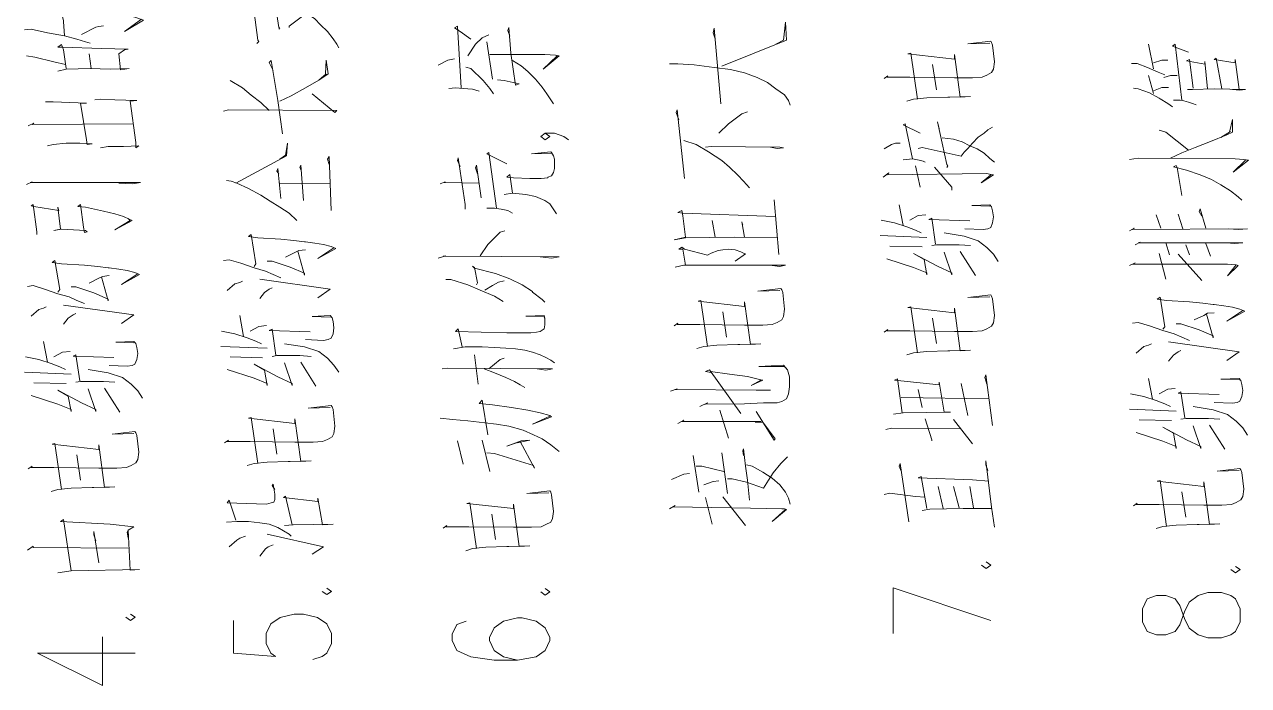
# Model space of a CAD drawing. Header units: millimetres. Extents: x 568 to 57335, y 85 to 28579.
# Drawn here: x 57107.9 to 57199.1, y 27889 to 27938.3 of the extents above; entities that cross this region are included whole.
import ezdxf

# ---------------------------------------------------------------- set-up
doc = ezdxf.new("R2010")
doc.units = ezdxf.units.MM

msp = doc.modelspace()

# ---------------------------------------------------------------- linework, layer by layer
at = {"color": 0, "lineweight": 0}
for points in [[(57125.248, 27936.843), (57125.385, 27936.995), (57125.316, 27937.093), (57124.747, 27941.462), (57124.61, 27941.257), (57124.747, 27940.961)], [(57127.656, 27938.036), (57127.656, 27938.134), (57131.052, 27940.717), (57131.052, 27941.705), (57131.052, 27941.66), (57130.984, 27940.763), (57130.559, 27940.315)], [(57126.874, 27937.891), (57126.942, 27937.99), (57126.874, 27938.036), (57126.517, 27940.467), (57126.38, 27940.315), (57127.018, 27940.072), (57127.793, 27939.722), (57128.295, 27939.525), (57128.712, 27939.327), (57129.07, 27939.031), (57129.563, 27938.681), (57129.989, 27938.233), (57130.49, 27937.739), (57130.916, 27937.192), (57131.197, 27936.797), (57131.341, 27936.501)], [(57110.927, 27937.397), (57110.851, 27938.484), (57110.851, 27938.537), (57110.638, 27939.426), (57110.57, 27939.578), (57110.288, 27939.426), (57111.565, 27939.327), (57112.91, 27939.282), (57114.186, 27939.13), (57115.386, 27938.985), (57116.169, 27938.788), (57116.807, 27938.583), (57115.386, 27937.739), (57116.663, 27938.636)], [(57159.847, 27935.156), (57164.664, 27937.093), (57164.595, 27938.431), (57164.451, 27937.093), (57163.881, 27936.797)], [(57107.948, 27937.846), (57108.442, 27937.891), (57109.65, 27937.64), (57110.927, 27937.397), (57111.846, 27937.147), (57112.484, 27936.949), (57112.834, 27936.85)], [(57112.203, 27937.496), (57113.259, 27938.043), (57113.472, 27938.089), (57113.829, 27938.142)], [(57140.451, 27933.523), (57140.169, 27938.134), (57139.957, 27937.99), (57140.382, 27937.739), (57141.157, 27937.147)], [(57140.944, 27935.908), (57141.514, 27936.797), (57142.008, 27937.245), (57142.509, 27937.489)], [(57143.148, 27934.123), (57143.642, 27934.07), (57144.774, 27933.819), (57144.492, 27933.72), (57144.135, 27936.106), (57143.991, 27938.036), (57143.923, 27937.792), (57144.067, 27937.39)], [(57159.779, 27932.33), (57159.277, 27937.982), (57159.209, 27937.633), (57159.353, 27937.192)], [(57110.425, 27934.769), (57111.063, 27934.913), (57112.834, 27934.966), (57114.323, 27934.913), (57115.743, 27934.966), (57115.105, 27934.867), (57114.961, 27936.053), (57115.386, 27936.356), (57115.667, 27936.402), (57113.685, 27936.455), (57110.782, 27936.554), (57110.425, 27936.554), (57110.714, 27936.752), (57110.851, 27936.356), (57111.063, 27934.966)], [(57142.791, 27934.168), (57142.365, 27936.949)], [(57171.927, 27934.229), (57172.208, 27934.434), (57172.14, 27934.336), (57173.834, 27934.336), (57177.169, 27934.282), (57178.514, 27934.282), (57179.221, 27934.336), (57179.578, 27934.48), (57179.927, 27934.677), (57180.072, 27934.928), (57180.14, 27935.475), (57180.003, 27936.714), (57179.927, 27936.911), (57179.859, 27937.01), (57178.157, 27936.812), (57179.79, 27936.858)], [(57191.969, 27934.943), (57191.612, 27936.774)], [(57194.089, 27932.611), (57193.595, 27936.774), (57193.382, 27936.63), (57194.59, 27936.182)], [(57108.093, 27935.908), (57108.731, 27935.809), (57110.144, 27935.46), (57110.995, 27935.262)], [(57112.91, 27934.966), (57112.765, 27936.053)], [(57127.155, 27930.104), (57126.805, 27932.581), (57126.304, 27935.559), (57126.167, 27935.407), (57126.448, 27934.814)], [(57126.942, 27932.535), (57127.793, 27932.93), (57128.857, 27933.523), (57129.852, 27934.115), (57130.559, 27934.563), (57130.414, 27935.604), (57130.346, 27934.563)], [(57138.749, 27935.209), (57139.463, 27935.604), (57139.957, 27935.703)], [(57142.578, 27936.007), (57146.688, 27936.007), (57147.463, 27935.954), (57147.752, 27935.908), (57146.544, 27934.913), (57147.607, 27935.908)], [(57144.28, 27935.559), (57144.918, 27935.164), (57145.412, 27934.761), (57145.982, 27934.168), (57146.475, 27933.576), (57146.832, 27933.074), (57147.114, 27932.634), (57147.326, 27932.337)], [(57173.621, 27932.55), (57174.123, 27932.694), (57175.11, 27932.793), (57176.668, 27932.846), (57176.812, 27932.846), (57178.37, 27932.892), (57177.595, 27932.846), (57177.169, 27936.015), (57177.169, 27935.673), (57173.697, 27936.068), (57173.91, 27936.121), (57174.404, 27932.694)], [(57191.969, 27935.384), (57192.607, 27935.589), (57193.033, 27935.589)], [(57194.94, 27933.5), (57194.659, 27935.635), (57194.446, 27935.536), (57195.791, 27935.285), (57195.791, 27935.49), (57196.004, 27933.454)], [(57197.067, 27933.454), (57196.642, 27935.733), (57196.505, 27935.635), (57198.063, 27935.384), (57198.063, 27935.635), (57198.344, 27933.401)], [(57129.852, 27934.115), (57130.414, 27934.563)], [(57140.808, 27935.065), (57141.157, 27934.966), (57142.084, 27934.07), (57142.578, 27933.477), (57142.859, 27933.074)], [(57155.949, 27935.308), (57156.588, 27935.308), (57157.788, 27935.255), (57159.277, 27935.057), (57160.485, 27934.905), (57161.549, 27934.662), (57162.468, 27934.313), (57163.251, 27933.918), (57163.881, 27933.469), (57164.519, 27933.021), (57164.808, 27932.581), (57164.945, 27932.231)], [(57175.817, 27933.393), (57175.536, 27935.278)], [(57190.336, 27935.338), (57190.761, 27935.338), (57191.544, 27935.042), (57192.319, 27934.693), (57192.82, 27934.495)], [(57123.257, 27934.07), (57124.184, 27933.523), (57124.822, 27932.976), (57125.529, 27932.429), (57126.167, 27931.836)], [(57191.969, 27933.105), (57191.612, 27934.442)], [(57192.744, 27934.298), (57193.246, 27934.442), (57193.74, 27934.442)], [(57122.764, 27931.79), (57123.121, 27931.889), (57131.197, 27931.836), (57131.052, 27931.692), (57129.351, 27933.074)], [(57139.531, 27933.477), (57140.025, 27933.523), (57140.595, 27933.477), (57141.301, 27933.424), (57141.795, 27933.28)], [(57190.48, 27933.5), (57190.83, 27933.454), (57191.681, 27933.158), (57192.395, 27932.755), (57192.463, 27932.71), (57193.033, 27932.36), (57193.382, 27932.117)], [(57191.969, 27933.302), (57192.607, 27933.553), (57193.101, 27933.553)], [(57194.514, 27933.401), (57194.872, 27933.401), (57196.505, 27933.454), (57198.837, 27933.401), (57198.412, 27933.355), (57197.85, 27933.401)], [(57109.65, 27929.215), (57110.076, 27929.314), (57111.063, 27929.412), (57112.059, 27929.412), (57112.978, 27929.359), (57112.621, 27929.314), (57112.553, 27929.655), (57112.127, 27932.383), (57112.553, 27932.383), (57110.076, 27932.482), (57109.506, 27932.482)], [(57113.616, 27929.063), (57114.186, 27929.162), (57115.318, 27929.162), (57116.45, 27929.215), (57116.237, 27929.063), (57116.237, 27929.458), (57115.812, 27932.535), (57116.306, 27932.588), (57114.68, 27932.634), (57113.616, 27932.687), (57113.191, 27932.634)], [(57157.082, 27926.776), (57156.519, 27931.882), (57156.443, 27931.684), (57156.656, 27931.137)], [(57193.458, 27932.611), (57193.952, 27932.611), (57194.233, 27932.558), (57194.59, 27932.459), (57194.872, 27932.36), (57195.153, 27932.261)], [(57108.23, 27930.696), (57108.655, 27930.901), (57108.518, 27930.803), (57116.025, 27930.848)], [(57161.762, 27931.737), (57161.336, 27931.585), (57160.341, 27930.841), (57159.634, 27930.149)], [(57176.6, 27927.589), (57176.668, 27927.733), (57176.6, 27927.832), (57175.893, 27931.008), (57175.961, 27930.765), (57176.03, 27930.514)], [(57193.246, 27928.296), (57194.089, 27928.691), (57195.084, 27929.086), (57196.216, 27929.534), (57197.424, 27930.028), (57197.85, 27930.233), (57197.85, 27931.175), (57197.637, 27930.233)], [(57146.711, 27930.149), (57147.06, 27929.906), (57146.711, 27929.663), (57146.369, 27929.906), (57146.711, 27930.149), (57147.402, 27930.149), (57148.094, 27929.906), (57148.443, 27929.663)], [(57174.047, 27928.235), (57173.485, 27930.863), (57173.34, 27930.765), (57174.617, 27930.165)], [(57174.472, 27929.025), (57174.761, 27929.078), (57177.663, 27928.432), (57177.876, 27928.729), (57178.157, 27929.025), (57178.514, 27929.42), (57178.94, 27929.868), (57179.365, 27930.165), (57179.646, 27930.415), (57180.003, 27930.613)], [(57192.395, 27930.377), (57192.889, 27930.233), (57194.59, 27928.888)], [(57196.999, 27929.83), (57197.705, 27930.278)], [(57123.683, 27926.434), (57127.444, 27928.463), (57127.512, 27929.405), (57127.368, 27928.516), (57126.942, 27928.22)], [(57157.013, 27929.602), (57157.932, 27929.306), (57158.852, 27928.759), (57159.847, 27928.113), (57160.417, 27927.619), (57161.047, 27927.027), (57161.473, 27926.578), (57161.898, 27926.077)], [(57158.639, 27929.108), (57159.064, 27929.154), (57164.17, 27929.108), (57164.451, 27929.055), (57163.957, 27929.01), (57163.463, 27929.108)], [(57171.927, 27928.979), (57172.489, 27929.321), (57172.77, 27929.42), (57173.127, 27929.42)], [(57176.242, 27929.815), (57177.093, 27929.716), (57177.732, 27929.519), (57178.301, 27929.222), (57178.864, 27928.979), (57179.365, 27928.675), (57179.79, 27928.28), (57180.14, 27927.984)], [(57130.771, 27924.398), (57130.627, 27928.417), (57130.49, 27928.22), (57130.627, 27927.817)], [(57140.739, 27924.504), (57140.739, 27924.854), (57140.238, 27928.326), (57140.169, 27928.128), (57140.382, 27927.68)], [(57143.072, 27924.558), (57142.509, 27928.721), (57142.365, 27928.622), (57143.854, 27927.878)], [(57144.28, 27925.697), (57144.067, 27927.088), (57143.854, 27926.882), (57144.348, 27926.837), (57145.556, 27926.784), (57146.407, 27926.784), (57146.901, 27926.837), (57146.901, 27926.882), (57147.182, 27926.989), (57147.326, 27927.232), (57147.395, 27927.528), (57147.395, 27927.878), (57147.395, 27928.227), (57147.326, 27928.47), (57147.182, 27928.721), (57147.114, 27928.774), (57145.693, 27928.622), (57147.182, 27928.668)], [(57173.34, 27928.182), (57174.047, 27928.235), (57174.548, 27928.136), (57174.829, 27928.083), (57174.974, 27927.984)], [(57190.199, 27928.197), (57190.83, 27928.296), (57198.063, 27928.242), (57198.701, 27928.197), (57199.05, 27928.144), (57197.918, 27927.255), (57198.837, 27928.144)], [(57127.018, 27925.287), (57126.805, 27927.521), (57126.729, 27927.323), (57126.874, 27927.126)], [(57128.712, 27925.143), (57128.507, 27927.771), (57128.431, 27927.619), (57128.507, 27927.422)], [(57141.94, 27925.348), (57141.583, 27927.779), (57141.514, 27927.581), (57141.659, 27927.133)], [(57174.617, 27926.145), (57174.259, 27927.733)], [(57176.957, 27925.902), (57176.957, 27926.145), (57175.68, 27927.635)], [(57194.089, 27925.515), (57193.74, 27927.604), (57193.664, 27927.749), (57193.458, 27927.65), (57194.446, 27927.399), (57195.441, 27927.057), (57196.292, 27926.708), (57196.999, 27926.313), (57197.705, 27925.864), (57198.275, 27925.416), (57198.556, 27925.173)], [(57108.093, 27926.335), (57108.518, 27926.533), (57108.374, 27926.487), (57116.594, 27926.487), (57116.025, 27926.389), (57114.961, 27926.434)], [(57122.976, 27926.632), (57123.333, 27926.578), (57123.759, 27926.434), (57124.61, 27926.031), (57125.529, 27925.538), (57126.236, 27925.089), (57126.942, 27924.649), (57127.656, 27924.2), (57128.219, 27923.653)], [(57126.942, 27926.434), (57130.703, 27926.381)], [(57138.893, 27926.389), (57139.25, 27926.541), (57139.174, 27926.487), (57141.795, 27926.442)], [(57171.851, 27926.89), (57172.277, 27927.194), (57172.208, 27927.042), (57179.578, 27927.141), (57179.859, 27927.088), (57180.072, 27927.042), (57179.152, 27926.449), (57179.859, 27927.042)], [(57143.642, 27925.598), (57144.28, 27925.697), (57145.267, 27925.598), (57145.982, 27925.446), (57146.331, 27925.302), (57146.688, 27925.15), (57147.038, 27924.899), (57147.25, 27924.603), (57147.539, 27924.155)], [(57108.868, 27922.613), (57108.868, 27922.818), (57108.587, 27924.846), (57108.442, 27924.747), (57108.655, 27924.702), (57110.501, 27924.398), (57110.425, 27924.649), (57110.638, 27923.015), (57110.144, 27922.916), (57110.714, 27923.015), (57112.484, 27922.916), (57112.621, 27922.818), (57112.416, 27922.765), (57112.34, 27923.16), (57112.127, 27924.846), (57111.914, 27924.702), (57112.484, 27924.649), (57113.829, 27924.352), (57114.68, 27924.155), (57115.318, 27923.957), (57115.743, 27923.76), (57115.956, 27923.661), (57114.68, 27922.962), (57115.812, 27923.661), (57115.667, 27923.805)], [(57142.365, 27924.558), (57142.935, 27924.558), (57143.429, 27924.504), (57143.923, 27924.406), (57144.28, 27924.208)], [(57164.094, 27921.123), (57163.745, 27925.188)], [(57173.34, 27923.274), (57173.059, 27924.808)], [(57177.944, 27923.023), (57179.289, 27922.977), (57179.646, 27923.023), (57179.859, 27923.122), (57180.003, 27923.471), (57180.072, 27923.919), (57180.003, 27924.36), (57179.927, 27924.664), (57179.79, 27924.808), (57178.446, 27924.763), (57179.79, 27924.71)], [(57195.867, 27923.091), (57195.441, 27924.527), (57195.365, 27924.33), (57195.578, 27923.98)], [(57163.813, 27923.95), (57156.945, 27924.193), (57156.588, 27924.246), (57156.869, 27924.398), (57156.945, 27923.995), (57157.158, 27922.407), (57156.307, 27922.21), (57157.158, 27922.362), (57160.766, 27922.407), (57163.957, 27922.362)], [(57159.353, 27922.407), (57159.14, 27923.653)], [(57171.714, 27923.669), (57172.702, 27923.471), (57173.621, 27923.175), (57174.259, 27922.924), (57174.685, 27922.727)], [(57173.834, 27923.669), (57174.472, 27924.018), (57175.042, 27924.064)], [(57175.749, 27921.883), (57175.468, 27923.821), (57175.255, 27923.722), (57178.301, 27923.623)], [(57192.532, 27923.091), (57192.182, 27924.079)], [(57193.808, 27924.132), (57194.165, 27923.038)], [(57141.871, 27921.032), (57142.434, 27921.876), (57143.36, 27922.772), (57143.71, 27922.871)], [(57161.549, 27922.407), (57161.336, 27923.555)], [(57161.336, 27923.502), (57161.405, 27923.35)], [(57176.387, 27922.727), (57177.876, 27922.476), (57178.94, 27922.134), (57179.578, 27921.633), (57180.072, 27921.139), (57180.429, 27920.592)], [(57190.199, 27922.886), (57190.549, 27923.091), (57190.412, 27922.985), (57198.982, 27923.038), (57198.275, 27922.985), (57197.561, 27923.038)], [(57125.035, 27920.235), (57125.172, 27920.432), (57124.822, 27922.613), (57124.61, 27922.461), (57125.316, 27922.362), (57127.018, 27922.263), (57128.006, 27922.164), (57128.788, 27922.066), (57128.857, 27922.066), (57129.563, 27921.967), (57130.202, 27921.868), (57130.771, 27921.716), (57131.128, 27921.572), (57129.776, 27920.827), (57130.984, 27921.617)], [(57171.638, 27922.529), (57175.11, 27922.377)], [(57175.468, 27921.784), (57175.817, 27921.838), (57177.382, 27921.838), (57177.519, 27921.838), (57178.37, 27921.784)], [(57190.617, 27921.845), (57190.974, 27922.043), (57190.83, 27921.997), (57198.625, 27921.997), (57197.987, 27921.944), (57197.424, 27921.997)], [(57193.17, 27921.101), (57192.889, 27921.997)], [(57194.378, 27921.845), (57194.659, 27921.101)], [(57196.216, 27921.002), (57195.867, 27921.944)], [(57126.023, 27920.63), (57126.38, 27920.63), (57127.725, 27920.181), (57128.788, 27919.733), (57128.788, 27919.589), (57128.295, 27921.374)], [(57127.368, 27920.926), (57128.082, 27921.275), (57128.363, 27921.42), (57128.857, 27921.473)], [(57138.749, 27920.835), (57139.319, 27921.032), (57139.106, 27920.987), (57147.752, 27920.934), (57147.182, 27920.835), (57146.331, 27920.934)], [(57157.158, 27920.326), (57156.945, 27921.519), (57156.656, 27921.519), (57156.869, 27921.671), (57157.082, 27921.519), (57158.783, 27921.07), (57159.064, 27921.222), (57159.566, 27921.42), (57159.915, 27921.465), (57160.341, 27921.519), (57160.835, 27921.465), (57161.26, 27921.321), (57161.473, 27921.222), (57161.617, 27921.169), (57160.835, 27920.622)], [(57172.14, 27920.789), (57174.123, 27920.151), (57175.11, 27919.748), (57175.11, 27919.604), (57174.898, 27920.744), (57174.123, 27921.192), (57175.893, 27920.25), (57176.957, 27919.748), (57176.957, 27919.604), (57176.387, 27921.291)], [(57172.353, 27921.731), (57174.761, 27921.686)], [(57178.727, 27919.551), (57177.595, 27921.336)], [(57192.889, 27919.27), (57192.395, 27921.199)], [(57195.578, 27919.171), (57193.808, 27921.154)], [(57110.425, 27918.305), (57110.57, 27918.502), (57110.212, 27920.683), (57110, 27920.531), (57110.714, 27920.432), (57112.416, 27920.333), (57113.403, 27920.235), (57114.186, 27920.136), (57114.254, 27920.136), (57114.961, 27920.037), (57115.599, 27919.938), (57116.169, 27919.786), (57116.518, 27919.642), (57115.174, 27918.897), (57116.382, 27919.688)], [(57122.764, 27920.675), (57123.189, 27920.728), (57124.04, 27920.478), (57125.035, 27920.136), (57125.879, 27919.885), (57126.448, 27919.634), (57127.018, 27919.391)], [(57141.583, 27918.852), (57141.659, 27919.004), (57141.446, 27920.143), (57141.301, 27920.242), (57141.446, 27920.09), (57143.003, 27919.695), (57144.067, 27919.3), (57144.986, 27918.852), (57145.769, 27918.358), (57145.769, 27918.305), (57146.475, 27917.758), (57146.688, 27917.56)], [(57156.375, 27920.181), (57157.013, 27920.326), (57164.595, 27920.326), (57164.17, 27920.227), (57163.387, 27920.326)], [(57190.199, 27920.311), (57190.617, 27920.508), (57190.412, 27920.409), (57197.493, 27920.409), (57198.131, 27920.356), (57198.275, 27920.311), (57197.493, 27919.52), (57198.131, 27920.356)], [(57111.42, 27918.7), (57111.778, 27918.7), (57113.122, 27918.252), (57114.186, 27917.803), (57114.186, 27917.659), (57113.685, 27919.444)], [(57112.765, 27918.996), (57113.472, 27919.346), (57113.761, 27919.49), (57114.254, 27919.543)], [(57123.045, 27918.449), (57123.614, 27918.943), (57123.972, 27919.042), (57124.184, 27919.141)], [(57129.776, 27917.902), (57130.703, 27918.548), (57125.461, 27919.292)], [(57139.319, 27919.247), (57139.676, 27919.247), (57140.944, 27918.852), (57141.871, 27918.457), (57142.935, 27918.009), (57143.573, 27917.613)], [(57142.221, 27918.457), (57142.791, 27918.799), (57143.216, 27919.049), (57143.642, 27919.148)], [(57108.161, 27918.745), (57108.587, 27918.799), (57109.438, 27918.548), (57110.425, 27918.198), (57111.276, 27917.955), (57111.846, 27917.705), (57112.416, 27917.461)], [(57125.461, 27917.849), (57125.81, 27918.297), (57126.167, 27918.548), (57126.38, 27918.647)], [(57156.307, 27915.813), (57156.588, 27916.01), (57156.519, 27915.912), (57158.214, 27915.912), (57161.549, 27915.866), (57162.894, 27915.866), (57163.6, 27915.912), (57163.957, 27916.064), (57164.307, 27916.261), (57164.451, 27916.512), (57164.519, 27917.051), (57164.383, 27918.297), (57164.307, 27918.495), (57164.238, 27918.594), (57162.537, 27918.396), (57164.17, 27918.442)], [(57115.174, 27915.972), (57116.093, 27916.618), (57110.851, 27917.355)], [(57158.001, 27914.126), (57158.502, 27914.278), (57159.49, 27914.377), (57161.047, 27914.422), (57161.192, 27914.422), (57162.749, 27914.476), (57161.974, 27914.422), (57161.549, 27917.598), (57161.549, 27917.256), (57158.077, 27917.651), (57158.29, 27917.697), (57158.783, 27914.278)], [(57171.927, 27915.334), (57172.208, 27915.532), (57172.14, 27915.433), (57173.834, 27915.433), (57177.169, 27915.387), (57178.514, 27915.387), (57179.221, 27915.433), (57179.578, 27915.585), (57179.927, 27915.782), (57180.072, 27916.033), (57180.14, 27916.58), (57180.003, 27917.819), (57179.927, 27918.016), (57179.859, 27918.115), (57178.157, 27917.917), (57179.79, 27917.963)], [(57192.676, 27915.547), (57192.82, 27915.744), (57192.463, 27917.933), (57192.25, 27917.781), (57192.957, 27917.682), (57194.659, 27917.583), (57195.654, 27917.484), (57196.429, 27917.386), (57196.505, 27917.386), (57197.212, 27917.287), (57197.85, 27917.188), (57198.412, 27917.036), (57198.769, 27916.892), (57197.424, 27916.147), (57198.625, 27916.937)], [(57108.442, 27916.519), (57109.012, 27917.013), (57109.369, 27917.112), (57109.574, 27917.211)], [(57110.851, 27915.919), (57111.208, 27916.367), (57111.565, 27916.618), (57111.778, 27916.717)], [(57124.253, 27915.023), (57123.972, 27916.565)], [(57128.857, 27914.78), (57130.202, 27914.726), (57130.559, 27914.78), (57130.771, 27914.878), (57130.916, 27915.22), (57130.984, 27915.668), (57130.916, 27916.117), (57130.84, 27916.413), (57130.703, 27916.565), (57129.351, 27916.512), (57130.703, 27916.459)], [(57140.527, 27914.24), (57140.238, 27915.577), (57140.025, 27915.38), (57143.854, 27915.281), (57144.705, 27915.281), (57145.624, 27915.281), (57146.05, 27915.327), (57146.331, 27915.38), (57146.475, 27915.479), (57146.62, 27915.577), (57146.688, 27915.874), (57146.688, 27916.375), (57146.62, 27916.573), (57145.267, 27916.519), (57146.62, 27916.474), (57146.688, 27916.322)], [(57160.204, 27914.969), (57159.915, 27916.854)], [(57173.621, 27913.648), (57174.123, 27913.799), (57175.11, 27913.898), (57176.668, 27913.951), (57176.812, 27913.951), (57178.37, 27913.997), (57177.595, 27913.951), (57177.169, 27917.12), (57177.169, 27916.778), (57173.697, 27917.173), (57173.91, 27917.218), (57174.404, 27913.799)], [(57175.817, 27914.491), (57175.536, 27916.375)], [(57193.664, 27915.95), (57194.021, 27915.95), (57195.365, 27915.501), (57196.429, 27915.053), (57196.429, 27914.901), (57195.935, 27916.687)], [(57195.016, 27916.246), (57195.722, 27916.588), (57196.004, 27916.74), (57196.505, 27916.785)], [(57122.619, 27915.418), (57123.614, 27915.22), (57124.534, 27914.924), (57125.172, 27914.673), (57125.597, 27914.476)], [(57124.747, 27915.418), (57125.385, 27915.767), (57125.955, 27915.82)], [(57126.661, 27913.632), (57126.38, 27915.57), (57126.167, 27915.471), (57129.214, 27915.372)], [(57190.412, 27915.995), (57190.83, 27916.048), (57191.681, 27915.798), (57192.676, 27915.448), (57193.527, 27915.205), (57194.089, 27914.954), (57194.659, 27914.704)], [(57109.65, 27913.093), (57109.369, 27914.628)], [(57114.254, 27912.842), (57115.599, 27912.797), (57115.956, 27912.842), (57116.169, 27912.941), (57116.306, 27913.29), (57116.382, 27913.739), (57116.306, 27914.187), (57116.237, 27914.483), (57116.093, 27914.628), (57114.748, 27914.582), (57116.093, 27914.529)], [(57197.424, 27913.214), (57198.344, 27913.86), (57193.101, 27914.605)], [(57110.144, 27913.488), (57110.782, 27913.837), (57111.352, 27913.891)], [(57112.059, 27911.703), (57111.778, 27913.64), (57111.565, 27913.541), (57114.611, 27913.442)], [(57122.551, 27914.278), (57126.023, 27914.134)], [(57126.38, 27913.534), (57126.729, 27913.587), (57128.295, 27913.587), (57128.431, 27913.587), (57129.282, 27913.534)], [(57127.299, 27914.476), (57128.788, 27914.233), (57129.852, 27913.883), (57130.49, 27913.389), (57130.984, 27912.888), (57131.341, 27912.348)], [(57139.888, 27914.088), (57140.739, 27914.24), (57142.008, 27914.24), (57142.935, 27914.187), (57143.786, 27914.141), (57144.492, 27914.088), (57145.199, 27913.989), (57145.769, 27913.845), (57146.331, 27913.648), (57146.757, 27913.442), (57147.114, 27913.245), (57147.395, 27913.047)], [(57141.727, 27911.459), (57141.446, 27913.648)], [(57190.693, 27913.761), (57191.255, 27914.263), (57191.612, 27914.362), (57191.825, 27914.46)], [(57193.101, 27913.169), (57193.458, 27913.617), (57193.808, 27913.86), (57194.021, 27913.959)], [(57108.017, 27913.488), (57109.012, 27913.29), (57109.931, 27912.994), (57110.57, 27912.743), (57110.995, 27912.546)], [(57123.045, 27912.546), (57125.035, 27911.9), (57126.023, 27911.505), (57126.023, 27911.353), (57125.81, 27912.493), (57125.035, 27912.941), (57126.805, 27911.999), (57127.869, 27911.505), (57127.869, 27911.353), (57127.299, 27913.04)], [(57123.257, 27913.488), (57125.666, 27913.435)], [(57129.639, 27911.307), (57128.507, 27913.093)], [(57142.509, 27912.599), (57143.36, 27913.298), (57143.642, 27913.397)], [(57158.214, 27909.811), (57158.783, 27910.062), (57158.639, 27909.963), (57161.549, 27910.008), (57162.962, 27910.062), (57163.957, 27910.062), (57164.307, 27910.16), (57164.664, 27910.358), (57164.808, 27910.753), (57164.877, 27911.254), (57164.877, 27911.999), (57164.732, 27912.538), (57164.451, 27912.888), (57162.613, 27912.789), (57164.519, 27912.789), (57164.595, 27912.69)], [(57107.948, 27912.348), (57111.42, 27912.204)], [(57112.697, 27912.546), (57114.186, 27912.303), (57115.25, 27911.953), (57115.88, 27911.459), (57116.382, 27910.958), (57116.731, 27910.419)], [(57139.037, 27912.599), (57139.463, 27912.652), (57147.25, 27912.599), (57146.757, 27912.5), (57146.118, 27912.599)], [(57142.152, 27912.599), (57142.935, 27912.303), (57143.786, 27911.961), (57144.416, 27911.657), (57144.842, 27911.414), (57145.199, 27911.216)], [(57161.26, 27909.271), (57158.928, 27912.538), (57158.639, 27912.394), (57159.064, 27912.341), (57158.996, 27912.394), (57160.417, 27912.196), (57161.762, 27912.044), (57162.749, 27911.794), (57162.894, 27911.748), (57162.043, 27911.353), (57162.749, 27911.748)], [(57172.634, 27909.233), (57173.34, 27909.332), (57176.881, 27909.385), (57176.387, 27909.385), (57176.03, 27911.619), (57176.03, 27911.421), (57172.702, 27911.763), (57172.915, 27911.862), (57173.272, 27909.332)], [(57180.003, 27908.39), (57179.502, 27912.166), (57179.433, 27911.961), (57179.578, 27911.467)], [(57191.893, 27910.343), (57191.612, 27911.877)], [(57196.505, 27910.092), (57197.85, 27910.046), (57198.199, 27910.092), (57198.412, 27910.191), (57198.556, 27910.54), (57198.625, 27910.988), (57198.556, 27911.429), (57198.488, 27911.733), (57198.344, 27911.877), (57196.999, 27911.832), (57198.344, 27911.779)], [(57108.442, 27910.616), (57110.425, 27909.97), (57111.42, 27909.575), (57111.42, 27909.423), (57111.208, 27910.563), (57110.425, 27911.011), (57112.203, 27910.069), (57113.259, 27909.575), (57113.259, 27909.423), (57112.697, 27911.11)], [(57108.655, 27911.558), (57111.063, 27911.505)], [(57111.778, 27911.604), (57112.127, 27911.657), (57113.685, 27911.657), (57113.829, 27911.657), (57114.68, 27911.604)], [(57115.037, 27909.37), (57113.897, 27911.156)], [(57156.018, 27910.95), (57156.519, 27911.102), (57156.375, 27911.057), (57162.4, 27911.004), (57163.463, 27911.004), (57162.613, 27911.004)], [(57174.472, 27911.072), (57174.761, 27909.735)], [(57177.663, 27911.52), (57178.157, 27909.135)], [(57192.395, 27910.738), (57193.033, 27911.087), (57193.595, 27911.133)], [(57194.302, 27908.952), (57194.021, 27910.89), (57193.808, 27910.791), (57196.854, 27910.692)], [(57142.434, 27907.691), (57142.008, 27910.274), (57141.795, 27910.024), (57142.791, 27909.925), (57144.204, 27909.727), (57145.412, 27909.53), (57146.331, 27909.332), (57147.038, 27909.127), (57147.182, 27909.028), (57145.769, 27908.489), (57147.038, 27909.081)], [(57173.196, 27910.479), (57179.715, 27910.381)], [(57190.267, 27910.738), (57191.255, 27910.54), (57192.182, 27910.244), (57192.82, 27909.993), (57193.246, 27909.796)], [(57122.832, 27907.091), (57123.121, 27907.288), (57123.045, 27907.19), (57124.747, 27907.19), (57128.082, 27907.136), (57129.427, 27907.136), (57130.133, 27907.19), (57130.49, 27907.334), (57130.84, 27907.532), (57130.984, 27907.782), (57131.052, 27908.329), (57130.916, 27909.568), (57130.84, 27909.765), (57130.771, 27909.864), (57129.07, 27909.666), (57130.703, 27909.72)], [(57156.588, 27908.527), (57157.013, 27908.77), (57156.869, 27908.671), (57162.749, 27908.671), (57162.324, 27908.626), (57162.894, 27908.626), (57163.813, 27907.38), (57163.745, 27907.281), (57162.4, 27909.416)], [(57160.341, 27907.433), (57159.703, 27909.514)], [(57190.199, 27909.598), (57193.664, 27909.446)], [(57194.94, 27909.796), (57196.429, 27909.545), (57197.493, 27909.203), (57198.131, 27908.702), (57198.625, 27908.208), (57198.982, 27907.661)], [(57124.534, 27905.404), (57125.035, 27905.549), (57126.023, 27905.647), (57127.58, 27905.701), (57127.725, 27905.701), (57129.282, 27905.746), (57128.507, 27905.701), (57128.082, 27908.876), (57128.082, 27908.527), (57124.61, 27908.922), (57124.822, 27908.975), (57125.316, 27905.549)], [(57126.729, 27906.248), (57126.448, 27908.132)], [(57147.752, 27906.453), (57147.114, 27906.947), (57146.475, 27907.395), (57145.837, 27907.691), (57145.055, 27908.041), (57143.991, 27908.337), (57143.072, 27908.489), (57142.221, 27908.588), (57140.944, 27908.732), (57139.812, 27908.831), (57138.893, 27908.929)], [(57172.064, 27908.094), (57172.489, 27908.193), (57177.663, 27908.147)], [(57175.468, 27907.25), (57175.468, 27907.304), (57174.974, 27908.891)], [(57178.514, 27907.007), (57177.093, 27908.838)], [(57190.693, 27907.858), (57192.676, 27907.22), (57193.664, 27906.817), (57193.664, 27906.673), (57193.458, 27907.813), (57192.676, 27908.261), (57194.446, 27907.319), (57195.51, 27906.817), (57195.51, 27906.673), (57194.94, 27908.36)], [(57190.906, 27908.8), (57193.314, 27908.755)], [(57194.021, 27908.854), (57194.378, 27908.907), (57195.935, 27908.907), (57196.08, 27908.907), (57196.923, 27908.854)], [(57197.28, 27906.62), (57196.148, 27908.405)], [(57108.23, 27905.161), (57108.518, 27905.359), (57108.442, 27905.26), (57110.144, 27905.26), (57113.472, 27905.207), (57114.824, 27905.207), (57115.531, 27905.26), (57115.88, 27905.404), (57116.237, 27905.602), (57116.382, 27905.852), (57116.45, 27906.4), (57116.306, 27907.638), (57116.237, 27907.835), (57116.169, 27907.934), (57114.467, 27907.737), (57116.093, 27907.79)], [(57140.595, 27905.511), (57140.169, 27907.243)], [(57142.578, 27904.964), (57142.008, 27907.296)], [(57142.365, 27906.354), (57142.935, 27906.301), (57145.837, 27905.412), (57145.906, 27905.214), (57144.842, 27907.197), (57143.854, 27906.848), (57144.918, 27907.243), (57145.556, 27907.296), (57144.629, 27907.098)], [(57109.931, 27903.474), (57110.425, 27903.619), (57111.42, 27903.718), (57112.978, 27903.771), (57113.122, 27903.771), (57114.68, 27903.816), (57113.897, 27903.771), (57113.472, 27906.947), (57113.472, 27906.597), (57110, 27906.992), (57110.212, 27907.045), (57110.714, 27903.619)], [(57160.272, 27903.315), (57159.847, 27906.339)], [(57161.898, 27902.821), (57161.762, 27904.31), (57161.617, 27905.351), (57161.473, 27906.643), (57161.405, 27906.491), (57161.473, 27906.141)], [(57112.127, 27904.318), (57111.846, 27906.202)], [(57158.145, 27903.414), (57157.72, 27906.141)], [(57160.272, 27904.409), (57160.63, 27904.409), (57161.686, 27904.158), (57162.962, 27903.71), (57163.319, 27904.31), (57163.676, 27904.857), (57164.238, 27905.549), (57164.732, 27906.042)], [(57161.686, 27905.45), (57162.111, 27905.351), (57162.894, 27904.903), (57163.6, 27904.455), (57164.17, 27903.961), (57164.595, 27903.414), (57164.808, 27902.965), (57164.945, 27902.525)], [(57173.766, 27901.203), (57173.127, 27905.564), (57173.059, 27905.366), (57173.196, 27904.971)], [(57180.14, 27900.808), (57179.927, 27902.297), (57179.502, 27905.761), (57179.502, 27905.465), (57179.646, 27905.024)], [(57156.094, 27904.356), (57157.013, 27904.751), (57157.439, 27904.804)], [(57157.932, 27905.351), (57158.358, 27905.351), (57159.991, 27904.956)], [(57175.11, 27902.19), (57174.685, 27904.576), (57174.472, 27904.477), (57178.514, 27904.325), (57179.715, 27904.227)], [(57190.48, 27902.403), (57190.761, 27902.608), (57190.693, 27902.502), (57192.395, 27902.502), (57195.722, 27902.456), (57197.067, 27902.456), (57197.774, 27902.502), (57198.131, 27902.654), (57198.488, 27902.851), (57198.625, 27903.102), (57198.701, 27903.649), (57198.556, 27904.888), (57198.488, 27905.085), (57198.412, 27905.184), (57196.71, 27904.986), (57198.344, 27905.032)], [(57123.683, 27901.332), (57123.189, 27902.821), (57123.045, 27902.624), (57124.465, 27902.578), (57125.955, 27902.525), (57126.304, 27902.624), (57126.517, 27902.677), (57126.593, 27902.874), (57126.593, 27903.269), (57126.448, 27904.014), (57126.38, 27903.915), (57126.593, 27903.619)], [(57158.502, 27903.961), (57159.209, 27904.211), (57159.634, 27904.257)], [(57176.318, 27902.19), (57175.961, 27903.832)], [(57177.519, 27902.244), (57177.093, 27903.832)], [(57178.582, 27902.244), (57178.301, 27903.832)], [(57192.182, 27900.717), (57192.676, 27900.869), (57193.664, 27900.967), (57195.229, 27901.02), (57195.365, 27901.02), (57196.923, 27901.066), (57196.148, 27901.02), (57195.722, 27904.189), (57195.722, 27903.847), (57192.25, 27904.242), (57192.463, 27904.287), (57192.957, 27900.869)], [(57127.299, 27900.937), (57127.937, 27900.99), (57130.916, 27901.036), (57130.133, 27900.99), (57129.776, 27902.973), (57129.776, 27902.722), (57127.231, 27903.019), (57127.368, 27903.117), (57127.869, 27900.99)], [(57139.106, 27900.747), (57139.387, 27900.944), (57139.319, 27900.846), (57141.02, 27900.846), (57144.348, 27900.8), (57145.693, 27900.8), (57146.407, 27900.846), (57146.757, 27900.998), (57147.114, 27901.195), (57147.25, 27901.446), (57147.326, 27901.985), (57147.182, 27903.231), (57147.114, 27903.429), (57147.038, 27903.528), (57145.343, 27903.33), (57146.969, 27903.376)], [(57159.14, 27901.036), (57158.639, 27903.019)], [(57161.617, 27900.937), (57159.915, 27903.072)], [(57171.927, 27903.239), (57172.353, 27903.338), (57174.259, 27903.087), (57174.974, 27903.034)], [(57194.378, 27901.56), (57194.089, 27903.444)], [(57140.808, 27899.06), (57141.301, 27899.212), (57142.297, 27899.311), (57143.854, 27899.364), (57143.991, 27899.364), (57145.556, 27899.41), (57144.774, 27899.364), (57144.348, 27902.532), (57144.348, 27902.19), (57140.876, 27902.586), (57141.089, 27902.631), (57141.583, 27899.212)], [(57143.003, 27899.904), (57142.722, 27901.788)], [(57155.949, 27902.175), (57156.375, 27902.426), (57156.231, 27902.327), (57161.974, 27902.228), (57164.307, 27902.175), (57164.519, 27902.175), (57164.664, 27902.13), (57163.6, 27901.233), (57164.595, 27902.13)], [(57174.761, 27902.046), (57175.323, 27902.145), (57177.808, 27902.19), (57179.927, 27902.19)], [(57110.425, 27897.419), (57111.42, 27897.571), (57116.518, 27897.67), (57115.812, 27897.617), (57115.667, 27900.595), (57115.599, 27900.443), (57115.667, 27900.002), (57115.667, 27900.595), (57116.093, 27900.846), (57114.323, 27901.043), (57110.638, 27901.241), (57110.851, 27901.385), (57111.42, 27897.571)], [(57122.976, 27901.188), (57123.759, 27901.233), (57124.61, 27901.233), (57125.461, 27901.134), (57126.167, 27901.036), (57126.805, 27900.793), (57127.231, 27900.542), (57127.656, 27900.291), (57127.793, 27900.147)], [(57113.472, 27898.164), (57113.122, 27900.496), (57113.122, 27900.246), (57113.259, 27899.805)], [(57123.189, 27899.349), (57123.759, 27899.85), (57123.972, 27899.995), (57124.397, 27900.147)], [(57129.351, 27898.81), (57130.202, 27899.349), (57126.023, 27900.291)], [(57108.161, 27899.106), (57108.587, 27899.402), (57108.587, 27899.303), (57115.667, 27899.258)], [(57125.461, 27898.658), (57125.879, 27899.205), (57126.091, 27899.349), (57126.448, 27899.501)], [(57179.183, 27897.981), (57179.532, 27897.738), (57179.874, 27897.981), (57179.532, 27898.225)], [(57197.736, 27897.647), (57198.085, 27897.404), (57198.427, 27897.647), (57198.085, 27897.89)], [(57130.095, 27896.029), (57130.445, 27895.786), (57130.787, 27896.029), (57130.445, 27896.272)], [(57172.611, 27892.891), (57172.611, 27896.287), (57179.874, 27893.864)], [(57146.369, 27895.991), (57146.711, 27895.748), (57147.06, 27895.991), (57146.711, 27896.234)], [(57115.493, 27894.099), (57115.835, 27893.856), (57116.184, 27894.099), (57115.835, 27894.342)], [(57123.516, 27893.848), (57123.516, 27891.425), (57126.631, 27891.189), (57126.289, 27891.425), (57125.939, 27892.154), (57125.939, 27892.884), (57126.289, 27893.605), (57126.98, 27894.092), (57128.021, 27894.335), (57128.712, 27894.335), (57129.746, 27894.092), (57130.445, 27893.605), (57130.787, 27892.884), (57130.787, 27892.154), (57130.445, 27891.425), (57130.095, 27891.189), (57129.404, 27890.946)], [(57140.83, 27893.81), (57140.139, 27893.567), (57139.79, 27892.838), (57139.79, 27892.359), (57140.139, 27891.63), (57141.172, 27891.144), (57142.905, 27890.901), (57144.637, 27890.901), (57146.02, 27891.144), (57146.711, 27891.63), (57147.06, 27892.359), (57147.06, 27892.595), (57146.711, 27893.324), (57146.02, 27893.81), (57144.979, 27894.054), (57144.637, 27894.054), (57143.596, 27893.81), (57142.905, 27893.324), (57142.555, 27892.595), (57142.555, 27892.359), (57142.905, 27891.63), (57143.596, 27891.144), (57144.637, 27890.901)], [(57108.913, 27891.432), (57113.761, 27889.016), (57113.761, 27892.648)], [(57108.913, 27891.432), (57116.184, 27891.432)]]:
    msp.add_lwpolyline(points, dxfattribs=at)
msp.add_lwpolyline([(57191.164, 27893.772), (57191.506, 27893.043), (57192.205, 27892.8), (57192.896, 27892.8), (57193.588, 27893.043), (57193.929, 27893.529), (57194.279, 27894.494), (57194.621, 27895.224), (57195.312, 27895.71), (57196.011, 27895.953), (57197.044, 27895.953), (57197.736, 27895.71), (57198.085, 27895.467), (57198.427, 27894.737), (57198.427, 27893.772), (57198.085, 27893.043), (57197.736, 27892.8), (57197.044, 27892.557), (57196.011, 27892.557), (57195.312, 27892.8), (57194.621, 27893.286), (57194.279, 27894.016), (57193.929, 27894.98), (57193.588, 27895.467), (57192.896, 27895.71), (57192.205, 27895.71), (57191.506, 27895.467), (57191.164, 27894.737)], close=True, dxfattribs=at)

doc.saveas('drawing.dxf')
